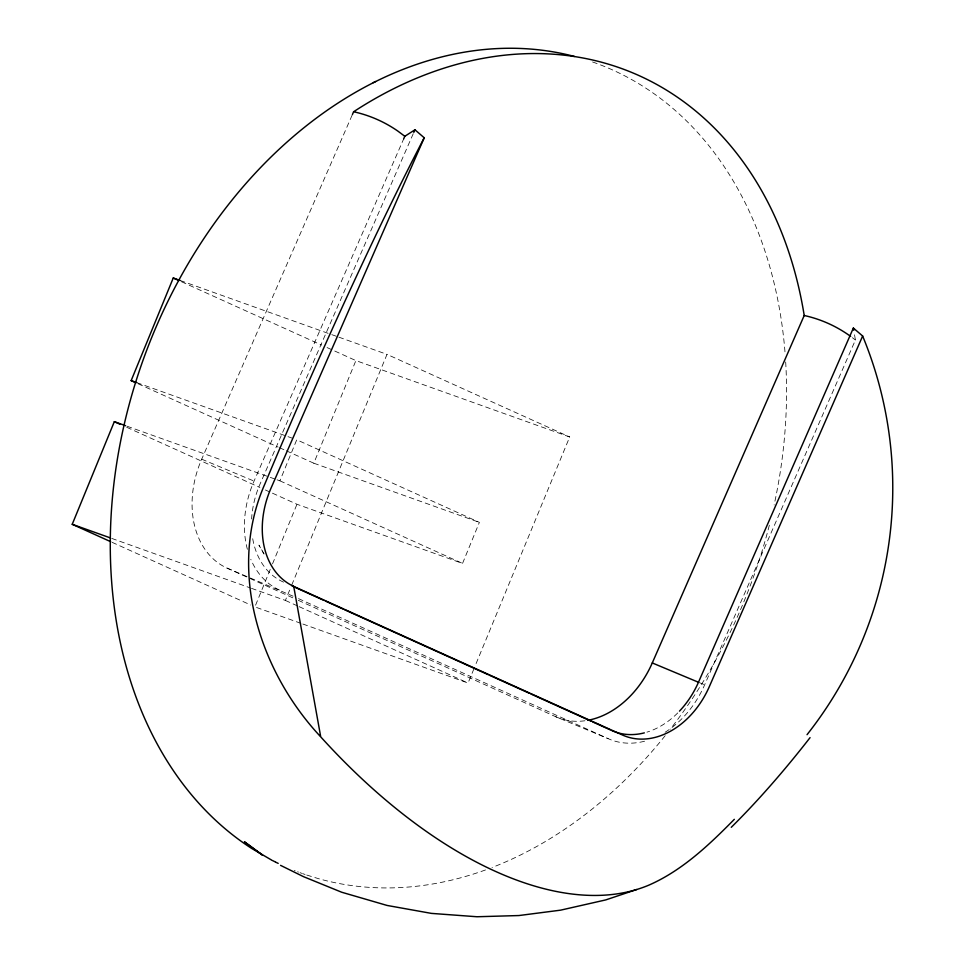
<?xml version="1.0" encoding="UTF-8"?>
<svg xmlns="http://www.w3.org/2000/svg" width="965" height="965" viewBox="0 0 965 965"><rect width="100%" height="100%" fill="white"/><g stroke="black" fill="none" stroke-linecap="round" stroke-linejoin="round"><path stroke-width="0.72" stroke-dasharray="4.83 3.62" d="M277.064 479.81L279.898 480.823L296.738 439.775L479.376 522.367L462.549 563.415L296.967 504.261L265.387 489.979M270.236 569.447L254.881 606.889L301.466 623.523M272.516 563.898L296.967 504.261M286.34 450.8L313.806 463.212L355.892 360.596L569.688 436.964L474.937 666.381M251.503 588.336L285.387 600.435L290.682 587.625M291.732 585.055L387.013 354.372L569.688 436.964M302.877 624.029L468.061 683.039L474.406 667.659M292.769 597.83L227.004 568.083A88.804 66.814 -67.3 0 1 201.697 459.195L352.418 114.497M247.378 549.314A88.804 66.814 -67.3 0 1 254.048 481.089L403.611 139.044M413.237 133.701L260.14 483.839A79.926 60.132 -67.3 0 0 251.612 518.965M665.15 732.23A88.804 66.814 -67.3 0 0 704.643 684.836L855.412 340.03L854.037 331.767M306.749 875.038L318.546 878.681A430.945 323.878 -70 0 0 485.938 869.791M305.073 874.471L302.576 873.602M180.322 280.538L330.392 334.143M331.803 334.65L337.473 336.664M338.884 337.171L387.013 354.372M136.825 382.647L293.903 438.761M313.806 463.212L479.376 522.367M127.066 426.228L275.652 479.303M111.759 538.41L250.092 587.83M301.755 873.301L300.091 872.698M297.618 871.769L298.438 872.083M294.337 870.49L295.157 870.816M201.697 459.195L254.048 481.089M699.191 682.557L704.643 684.836M283.589 582.124L282.914 581.835A79.926 60.132 -67.3 0 1 252.215 535.527M227.004 568.083L293.058 596.177M298.245 600.302L555.816 716.766L608.167 738.659A88.804 66.814 -67.3 0 0 647.286 740.457M181.492 281.732L321.562 345.072M327.051 347.557L355.892 360.596M138.031 383.732L278.101 447.072M279.476 447.688L284.965 450.173M279.898 480.823L462.549 563.415M126.68 427.266L259.887 487.494M298.547 598.65L608.167 738.659M285.387 600.435L297.751 606.02M299.114 606.647L468.061 683.039M112.061 542.306L250.767 605.019M852.409 337.702L855.412 340.03M264.06 553.91L258.946 545.129L263.903 553.946M592.57 61.977A430.945 323.878 -70 0 1 785.136 353.878M785.679 361.971A430.945 323.878 -70 0 1 774.135 504.972M769.346 525.213A430.945 323.878 -70 0 1 670.373 729.106M665.162 735.704A430.945 323.878 -70 0 1 492.029 867.511M584.935 720.771A88.804 66.814 -67.3 0 1 555.816 716.766M279.355 589.977A88.804 66.814 -67.3 0 1 250.803 559.302M677.72 712.942A79.926 60.132 -67.3 0 1 646.936 732.146"/><path stroke-width="1.45" d="M110.686 541.679L72.23 524.297L114.328 421.669L125.643 425.722M135.281 382.49L131.156 380.62L173.254 278.004L180.322 280.538M352.418 114.497L353.624 111.747A285.29 187.886 -65.7 0 1 397.857 131.095L404.818 136.282L414.95 129.792L424.226 137.778L270.936 488.35A79.926 60.132 -67.3 0 0 293.71 586.358L320.73 736.874A428.701 223.759 56.7 0 0 648.733 885.195C682.146 870.611 709.07 844.942 734.329 819.321M403.611 139.044L404.818 136.282M413.816 132.398L414.95 129.792M587.757 720.324A88.804 66.814 -67.3 0 0 652.28 662.943L804.219 315.495A433.852 326.411 -67.3 0 0 353.624 111.747M807.042 734.691L810.214 730.589A397.809 396.892 -54.3 0 0 862.638 336.013L853.362 328.04L698.551 682.074A79.926 60.132 -67.3 0 1 679.493 711.121M862.65 336.013L709.347 686.598A79.926 60.132 -67.3 0 1 622.522 735.041L291.695 585.502M373.298 82.676L375.638 81.518M636.719 889.513L605.755 899.911L560.569 910.164L518.929 915.544L476.963 916.75L431.403 913.385L387.098 905.447L341.707 892.239L303.468 876.642L280.55 865.352M131.156 380.62L136.825 382.647M72.23 524.297L110.348 537.903M652.28 662.943L698.093 682.098M173.254 278.004L178.742 280.489M114.328 421.669L119.817 424.154M292.504 586.177L324.023 600.423M325.386 601.05L343.202 609.096M344.565 609.723L488.423 674.764M489.798 675.391L529.532 693.352M530.895 693.968L591.183 721.229M592.546 721.844L610.363 729.902M278.185 863.373L275.869 862.24M275.29 861.95L272.347 860.454M271.563 860.044L251.624 848.416A430.945 323.878 -70 0 1 151.951 336.894A430.945 323.878 -70 0 1 574.489 56.465M850.66 336.411L848.452 334.843A285.29 187.886 -65.7 0 0 804.219 315.495M262.613 855.219L244.41 841.794L262.239 854.918M320.271 736.367C258.849 670.494 227.197 569.543 264.856 483.984A397.809 26.381 -66.4 0 1 282.685 441.801L296.641 409.401A397.809 26.381 -66.4 0 1 424.226 137.778M853.362 328.04L853.772 330.271M644.355 732.869A79.926 60.132 -67.3 0 1 611.726 730.517M810.057 737.634A221.48 44.909 -52.4 0 1 731.265 827.307"/></g></svg>
